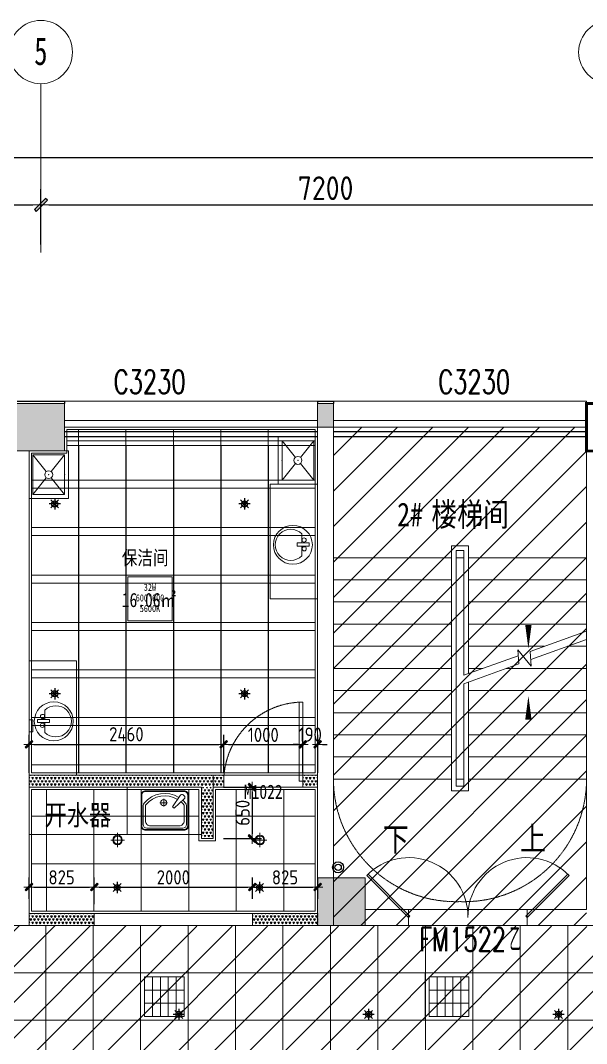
# Model space of a CAD drawing. Header units: millimetres. Extents: x 33621 to 401573, y -91663 to 133135.
# Drawn here: x 196599 to 203757, y 50552 to 63489 of the extents above; entities that cross this region are included whole.
import ezdxf
from ezdxf.enums import TextEntityAlignment as Align

# ---------------------------------------------------------------- set-up
doc = ezdxf.new("R2010")
doc.units = ezdxf.units.MM
doc.header["$LTSCALE"] = 10
for name, pattern in [('ACAD_ISO03W100', [30, 12, -18]), ('DASH', [0.35, 0.25, -0.1]), ('DOTE', [2.42, 2, -0.2, 0.02, -0.2]), ('HIDDEN', [0.375, 0.25, -0.125, 0, 0])]:
    doc.linetypes.add(name, pattern=pattern)
doc.layers.get('0').update_dxf_attribs({"color": 253})
doc.layers.get('Defpoints').update_dxf_attribs({"color": 250})
for name, color, linetype in [('3', 253, 'Continuous'), ('DIM_SYMB', 253, 'Continuous'), ('Dim【尺寸标注】', 253, 'Continuous'), ('EQUIP_喷头', 253, 'Continuous'), ('PUB_DIM', 253, 'Continuous'), ('SURFACE', 253, 'Continuous'), ('VPIPE-污水', 253, 'Continuous'), ('WINDOW_TEXT', 253, 'Continuous'), ('柱', 253, 'Continuous')]:
    doc.layers.add(name, color=color, linetype=linetype)
for name, color, linetype, lineweight in [('AXIS【轴号】', 253, 'Continuous', 0), ('COLUMN', 253, 'Continuous', 0), ('DOOR【门】', 253, 'Continuous', 0), ('DS-4BS-FINISH【墙完成线】', 253, 'Continuous', 0), ('FC-Doorsill【门槛线】', 253, 'Continuous', 0), ('FC-FLOOR【地材分格】', 253, 'Continuous', 0), ('FF-Door【门】', 253, 'Continuous', 0), ('FF-FIXT【洁具】', 253, 'Continuous', 0), ('FF-FURN【成品家私】', 253, 'Continuous', 0), ('PUB_HATCH', 253, 'Continuous', 0), ('RC-FIN【天花轮廓线】', 253, 'Continuous', 0), ('RC-LIGHT【天花灯具】', 253, 'Continuous', 0), ('RC-STR【天花细线】', 253, 'Continuous', 0), ('RC-Text【天花文字】', 253, 'Continuous', 0), ('STAIR', 253, 'Continuous', 0), ('TXT【平面空间文字】', 253, 'Continuous', 0), ('WALL', 253, 'Continuous', 0), ('Wall【墙体】', 253, 'Continuous', 0), ('Wall【新建墙】', 253, 'Continuous', 0), ('WINDOW', 253, 'Continuous', 0), ('Xline【辅助线】', 253, 'Continuous', 0), ('新建墙体', 253, 'Continuous', 0)]:
    doc.layers.add(name, color=color, linetype=linetype, lineweight=lineweight)
doc.styles.add('_TCH_WINDOW', font='SIMPLEX', dxfattribs={"bigfont": 'GBCBIG'})
doc.styles.add('CCD_DIM', font='ARCHS.SHX')
doc.styles.add('DIM_FONT', font='SIMPLEX', dxfattribs={"width": 0.7, "bigfont": 'GBCBIG'})
doc.styles.add('宋体', font='', dxfattribs={"width": 0.7})
doc.styles.add('文字', font='')
doc.styles.get('宋体').set_extended_font_data('SimSun')
doc.styles.get('文字').set_extended_font_data('SimSun')
doc.dimstyles.new('ZL_1：100', dxfattribs={"dimtxt": 3, "dimasz": 1, "dimexe": 2, "dimexo": 2, "dimgap": 0.6, "dimtad": 1, "dimdec": 0, "dimrnd": 5, "dimdsep": 46, "dimtxsty": 'CCD_DIM', "dimblk": 'WS-cj', "dimblk1": 'WS-cj', "dimblk2": 'WS-cj', "dimcen": 1, "dimclrd": 44, "dimclre": 44, "dimclrt": 2, "dimadec": 0, "dimazin": 2, "dimtfac": 1, "dimtdec": 0, "dimtix": 1, "dimtmove": 2, "dimatfit": 3, "dimldrblk": 'hl_arrow2', "dimfxl": 5, "dimfxlon": 1, "dimarcsym": 0})
doc.dimstyles.new('ZL_1：60', dxfattribs={"dimscale": 60, "dimtxt": 3, "dimasz": 1, "dimexe": 2, "dimexo": 2, "dimgap": 0.5, "dimtad": 1, "dimdec": 0, "dimrnd": 5, "dimdsep": 46, "dimtxsty": 'CCD_DIM', "dimblk": 'WS-cj', "dimblk1": 'WS-cj', "dimblk2": 'WS-cj', "dimcen": 0, "dimclrd": 44, "dimclre": 44, "dimclrt": 2, "dimadec": 0, "dimazin": 0, "dimtfac": 1, "dimtdec": 0, "dimtix": 1, "dimtofl": 0, "dimtmove": 2, "dimatfit": 3, "dimldrblk": 'hl_arrow2', "dimfxl": 6, "dimfxlon": 1, "dimarcsym": 0})
pattern_1 = [(0, (198126.74, 52225.26), (0, 600), []), (90, (198126.74, 52225.26), (-600, 4e-14), [])]

# ---------------------------------------------------------------- blocks, each defined once
blk = doc.blocks.new('$WINLIB2D$00000004')
for p, q in [((-0.5, 0.5), (0.5, 0.5)), ((-0.5, 0.5), (-0.5, -0.5)), ((0.5, -0.5), (0.5, 0.5)), ((-0.5, 0.2406), (0.5, 0.2406)), ((-0.5, -0.5), (0.5, -0.5))]:
    blk.add_line(p, q)
blk = doc.blocks.new('hl_Axis-A1')
at = {"color": 150, "ltscale": 2}
blk.add_line((21.33, 0), (0, 0), dxfattribs=at)
at = {"color": 150}
blk.add_circle((25.33, 0), 4, dxfattribs=at)
at = {"color": 50, "style": '宋体', "width": 0.7}
blk.add_attdef('轴号', text='', height=3.5, dxfattribs=at).set_placement((25.33, 0), align=Align.MIDDLE_CENTER)
blk = doc.blocks.new('WS-cj')
blk.add_hatch(color=2).paths.add_polyline_path([(0.59, 0.82), (-0.82, -0.59), (-0.59, -0.82), (0.82, 0.59)])
at = {"color": 2, "linetype": 'ByBlock', "lineweight": 0}
for p, q in [((-1.1, 0), (0, 0)), ((0, 0), (1.1, 0))]:
    blk.add_line(p, q, dxfattribs=at)
at = {"color": 2}
blk.add_lwpolyline([(0.59, 0.82), (-0.82, -0.59), (-0.59, -0.82), (0.82, 0.59)], close=True, dxfattribs=at)
blk = doc.blocks.new('*D263')
at = {"layer": 'Defpoints', "color": 0, "transparency": 16777216}
for p in [(-15662, 2411), (-22862, 1811), (-15662, 1811)]:
    blk.add_point(p, dxfattribs=at)
at = {"layer": 'Dim【尺寸标注】', "color": 44, "lineweight": -2, "transparency": 16777216}
for p, q in [((-22862, 1911), (-22862, 2611)), ((-15662, 1911), (-15662, 2611)), ((-22762, 2411), (-15762, 2411))]:
    blk.add_line(p, q, dxfattribs=at)
at = {"layer": 'Dim【尺寸标注】', "color": 44, "lineweight": -2, "transparency": 16777216, "xscale": 100, "yscale": 100, "zscale": 100, "rotation": 180}
blk.add_blockref('WS-cj', (-22862, 2411), dxfattribs=at)
at = {"layer": 'Dim【尺寸标注】', "color": 44, "lineweight": -2, "transparency": 16777216, "xscale": 100, "yscale": 100, "zscale": 100}
blk.add_blockref('WS-cj', (-15662, 2411), dxfattribs=at)
at = {"layer": 'Dim【尺寸标注】', "color": 2, "transparency": 16777216, "insert": (-19262, 2623), "char_height": 300, "attachment_point": 5, "style": 'CCD_DIM'}
blk.add_mtext('7200', dxfattribs=at)
blk = doc.blocks.new('hl_arrow2')
at = {"color": 2}
blk.add_line((-0.22, 0), (-1, 0), dxfattribs=at)
blk.add_lwpolyline([(-0.22, 0), (-0.86, -0.69), (-0.65, -0.86), (0, 0), (-0.65, 0.86), (-0.86, 0.69)], close=True, dxfattribs=at)
blk = doc.blocks.new('*D264')
at = {"layer": 'Defpoints', "color": 0, "transparency": 16777216}
for p in [(-8462, 2411), (-15662, 1811), (-8462, 1811)]:
    blk.add_point(p, dxfattribs=at)
at = {"layer": 'Dim【尺寸标注】', "color": 44, "lineweight": -2, "transparency": 16777216}
for p, q in [((-15662, 1911), (-15662, 2611)), ((-8462, 1911), (-8462, 2611)), ((-15562, 2411), (-8562, 2411))]:
    blk.add_line(p, q, dxfattribs=at)
at = {"layer": 'Dim【尺寸标注】', "color": 44, "lineweight": -2, "transparency": 16777216, "xscale": 100, "yscale": 100, "zscale": 100, "rotation": 180}
blk.add_blockref('WS-cj', (-15662, 2411), dxfattribs=at)
at = {"layer": 'Dim【尺寸标注】', "color": 44, "lineweight": -2, "transparency": 16777216, "xscale": 100, "yscale": 100, "zscale": 100}
blk.add_blockref('WS-cj', (-8462, 2411), dxfattribs=at)
at = {"layer": 'Dim【尺寸标注】', "color": 2, "transparency": 16777216, "insert": (-12062, 2623), "char_height": 300, "attachment_point": 5, "style": 'CCD_DIM'}
blk.add_mtext('7200', dxfattribs=at)
blk = doc.blocks.new('*D273')
at = {"layer": 'Defpoints', "color": 0, "transparency": 16777216}
for p in [(49138, 3011), (-44462, 1811), (49138, 1811)]:
    blk.add_point(p, dxfattribs=at)
at = {"layer": 'Dim【尺寸标注】', "color": 44, "lineweight": -2, "transparency": 16777216}
for p, q in [((-44462, 2511), (-44462, 3211)), ((49138, 2511), (49138, 3211)), ((-44362, 3011), (49038, 3011))]:
    blk.add_line(p, q, dxfattribs=at)
at = {"layer": 'Dim【尺寸标注】', "color": 44, "lineweight": -2, "transparency": 16777216, "xscale": 100, "yscale": 100, "zscale": 100, "rotation": 180}
blk.add_blockref('WS-cj', (-44462, 3011), dxfattribs=at)
at = {"layer": 'Dim【尺寸标注】', "color": 44, "lineweight": -2, "transparency": 16777216, "xscale": 100, "yscale": 100, "zscale": 100}
blk.add_blockref('WS-cj', (49138, 3011), dxfattribs=at)
at = {"layer": 'Dim【尺寸标注】', "color": 2, "transparency": 16777216, "insert": (2338, 3217), "char_height": 300, "attachment_point": 5, "style": 'CCD_DIM'}
blk.add_mtext('93600', dxfattribs=at)
blk = doc.blocks.new('$lvtry$00000191')
at = {"color": 0}
for p, q in [((-250, -50, 0), (-39, -219, 0)), ((39, -219, 0), (250, -50, 0)), ((-250, -450, 0), (-39, -281, 0)), ((39, -281, 0), (250, -450, 0))]:
    blk.add_line(p, q, dxfattribs=at)
at = {"color": 0, "elevation": 0}
for points in [[(300, -500), (300, 0), (-300, 0), (-300, -500)], [(250, -450), (250, -50), (-250, -50), (-250, -450)]]:
    blk.add_lwpolyline(points, close=True, dxfattribs=at)
at = {"color": 0}
blk.add_circle((0, -250, 0), 50, dxfattribs=at)
for p in [(0, -50, 0), (0, -250, 0)]:
    blk.add_point(p, dxfattribs=at)
blk = doc.blocks.new('M_E33IEP')
for p, q in [((135, 135), (135, 20)), ((44, -21), (44, 20)), ((44, 20), (194, 20)), ((194, 20), (194, -21)), ((194, -21), (44, -21)), ((135, -21), (135, -144))]:
    blk.add_line(p, q)
for centre, radius in [((248, -5), 246), ((106, 56), 26.7), ((105, -55), 26.7)]:
    blk.add_circle(centre, radius)
blk.add_arc((274, -5), 197, 225.2527, 134.7473)
at = {"style": 'DIM_FONT', "width": 0.8, "flags": 9}
for tag in ['XSIZE', 'YSIZE']:
    blk.add_attdef(tag, (0, 0), '', height=0.5, dxfattribs=at)
at = {"width": 0.8, "flags": 9}
for tag in ['YSIZE', 'XSIZE']:
    blk.add_attdef(tag, (2, -251), '', height=150, dxfattribs=at)
blk = doc.blocks.new('ZL_12085679')
at = {"layer": 'RC-LIGHT【天花灯具】'}
blk.add_lwpolyline([(300, 0), (-300, 0), (-300, -600), (300, -600)], close=True, dxfattribs=at)
at = {"layer": 'RC-LIGHT【天花灯具】', "color": 8}
blk.add_lwpolyline([(280, -20), (-280, -20), (-280, -580), (280, -580)], close=True, dxfattribs=at)
at = {"layer": 'RC-LIGHT【天花灯具】', "style": '文字', "width": 0.8}
for s, p in [('32W', (-78, -199)), ('600*600', (-180, -333)), ('5600K', (-129, -467))]:
    blk.add_text(s, height=90, dxfattribs=at).set_placement(p)
blk = doc.blocks.new('圆形筒灯')
at = {"color": 251, "linetype": 'DOTE', "ltscale": 43.504693}
blk.add_line((0, 91), (0, -91), dxfattribs=at)
at = {"color": 251, "linetype": 'DOTE', "ltscale": 41.297046}
blk.add_line((86, 0), (-86, 0), dxfattribs=at)
blk.add_ellipse((0, 0), major_axis=(-42.4, 42.4), ratio=1, start_param=2.355868237233172, end_param=8.639053544412757)
at = {"color": 251}
blk.add_ellipse((0, 0), major_axis=(35.4, 35.4), ratio=1, start_param=5.49871431692557, end_param=11.78189962410516, dxfattribs=at)
blk = doc.blocks.new('DOOR_D01')
at = {"layer": 'FF-Door【门】'}
blk.add_lwpolyline([(-0.456, 1), (-0.456, 0), (-0.5, 0), (-0.5, 1)], close=True, dxfattribs=at)
at = {"layer": 'FF-Door【门】', "color": 8, "linetype": 'HIDDEN', "ltscale": 15}
blk.add_arc((-0.511, -0.01), 1.011, 0.5915, 87.4664, dxfattribs=at)
blk = doc.blocks.new('厨房洗手盆_01')
for points in [[(540, -243), (540, 243, 0.414214), (483, 300), (97, 300, 0.414214), (40, 243), (40, -243, 0.414214), (97, -300), (483, -300, 0.414214)], [(530, -243), (530, 243, 0.414214), (483, 290), (97, 290, 0.414214), (50, 243), (50, -243, 0.414214), (97, -290), (483, -290, 0.414214)], [(142, 246, 0.463705), (106, 246), (93, 231, 0.463199), (99, 196), (244, 99), (260, 117)]]:
    blk.add_lwpolyline(points, format="xyb", close=True)
for points in [[(124, 179, 0.371537), (197, -263, 0.175756), (227, -274), (468, -274, 0.414214), (514, -228), (514, 228, 0.414214), (468, 274), (227, 274, 0.175756), (197, 263, 0.038636), (159, 226, 0.038636)], [(149, 162, 0.370424), (217, -240, 0.175756), (227, -244), (421, -244, 0.414214), (484, -181), (484, 181, 0.414214), (421, 244), (227, 244, 0.175756), (217, 240, 0.038502), (180, 204, 0.038502)]]:
    blk.add_lwpolyline(points, format="xyb")
for points in [[(191, -64), (191, 36)], [(142, -14), (241, -14)]]:
    blk.add_lwpolyline(points)
blk.add_circle((191, -14), 38.3)
blk = doc.blocks.new('*D480')
at = {"layer": 'Defpoints', "color": 0, "transparency": 16777216}
for p in [(199169, 54335), (196707, 53855), (199169, 53855)]:
    blk.add_point(p, dxfattribs=at)
at = {"layer": '新建墙体', "color": 44, "lineweight": -2, "transparency": 16777216}
for p, q in [((196707, 53975), (196707, 54455)), ((199169, 53975), (199169, 54455)), ((196767, 54335), (199109, 54335))]:
    blk.add_line(p, q, dxfattribs=at)
at = {"layer": '新建墙体', "color": 44, "lineweight": -2, "transparency": 16777216, "xscale": 60, "yscale": 60, "zscale": 60, "rotation": 180}
blk.add_blockref('WS-cj', (196707, 54335), dxfattribs=at)
at = {"layer": '新建墙体', "color": 44, "lineweight": -2, "transparency": 16777216, "xscale": 60, "yscale": 60, "zscale": 60}
blk.add_blockref('WS-cj', (199169, 54335), dxfattribs=at)
at = {"layer": '新建墙体', "color": 2, "transparency": 16777216, "insert": (197938, 54463), "char_height": 180, "attachment_point": 5, "style": 'CCD_DIM'}
blk.add_mtext('2460', dxfattribs=at)
blk = doc.blocks.new('*D481')
at = {"layer": 'Defpoints', "color": 0, "transparency": 16777216}
for p in [(200169, 54335), (199169, 53855), (200169, 53855)]:
    blk.add_point(p, dxfattribs=at)
at = {"layer": '新建墙体', "color": 44, "lineweight": -2, "transparency": 16777216}
for p, q in [((199169, 53975), (199169, 54455)), ((200169, 53975), (200169, 54455)), ((199229, 54335), (200109, 54335))]:
    blk.add_line(p, q, dxfattribs=at)
at = {"layer": '新建墙体', "color": 44, "lineweight": -2, "transparency": 16777216, "xscale": 60, "yscale": 60, "zscale": 60, "rotation": 180}
blk.add_blockref('WS-cj', (199169, 54335), dxfattribs=at)
at = {"layer": '新建墙体', "color": 44, "lineweight": -2, "transparency": 16777216, "xscale": 60, "yscale": 60, "zscale": 60}
blk.add_blockref('WS-cj', (200169, 54335), dxfattribs=at)
at = {"layer": '新建墙体', "color": 2, "transparency": 16777216, "insert": (199669, 54455), "char_height": 180, "attachment_point": 5, "style": 'CCD_DIM'}
blk.add_mtext('1000', dxfattribs=at)
blk = doc.blocks.new('*D482')
at = {"layer": 'Defpoints', "color": 0, "transparency": 16777216}
for p in [(200357, 54335), (200169, 53855), (200357, 53855)]:
    blk.add_point(p, dxfattribs=at)
at = {"layer": '新建墙体', "color": 44, "lineweight": -2, "transparency": 16777216}
for p, q in [((200169, 53975), (200169, 54455)), ((200357, 53975), (200357, 54455)), ((200109, 54335), (200049, 54335)), ((200417, 54335), (200477, 54335))]:
    blk.add_line(p, q, dxfattribs=at)
at = {"layer": '新建墙体', "color": 44, "lineweight": -2, "transparency": 16777216, "xscale": 60, "yscale": 60, "zscale": 60}
blk.add_blockref('WS-cj', (200169, 54335), dxfattribs=at)
at = {"layer": '新建墙体', "color": 44, "lineweight": -2, "transparency": 16777216, "xscale": 60, "yscale": 60, "zscale": 60, "rotation": 180}
blk.add_blockref('WS-cj', (200357, 54335), dxfattribs=at)
at = {"layer": '新建墙体', "color": 2, "transparency": 16777216, "insert": (200263, 54459), "char_height": 180, "attachment_point": 5, "style": 'CCD_DIM'}
blk.add_mtext('190', dxfattribs=at)
blk = doc.blocks.new('*D483')
at = {"layer": 'Defpoints', "color": 0, "transparency": 16777216}
for p in [(199047, 53794), (199047, 53144), (199527, 53144)]:
    blk.add_point(p, dxfattribs=at)
at = {"layer": '新建墙体', "color": 44, "lineweight": -2, "transparency": 16777216}
for p, q in [((199167, 53794), (199647, 53794)), ((199527, 53734), (199527, 53204)), ((199167, 53144), (199647, 53144))]:
    blk.add_line(p, q, dxfattribs=at)
at = {"layer": '新建墙体', "color": 44, "lineweight": -2, "transparency": 16777216, "xscale": 60, "yscale": 60, "zscale": 60}
for p, rotation in [((199527, 53794), 90), ((199527, 53144), 270)]:
    blk.add_blockref('WS-cj', p, dxfattribs=dict(at, rotation=rotation))
at = {"layer": '新建墙体', "color": 2, "transparency": 16777216, "insert": (199407, 53469), "char_height": 180, "attachment_point": 5, "rotation": 90, "style": 'CCD_DIM'}
blk.add_mtext('650', dxfattribs=at)
blk = doc.blocks.new('*D484')
at = {"layer": 'Defpoints', "color": 0, "transparency": 16777216}
for p in [(197532, 52530), (196707, 52262), (197532, 52195)]:
    blk.add_point(p, dxfattribs=at)
at = {"layer": '新建墙体', "color": 44, "lineweight": -2, "transparency": 16777216}
for p, q in [((196707, 52382), (196707, 52650)), ((196767, 52530), (197472, 52530)), ((197532, 52315), (197532, 52650))]:
    blk.add_line(p, q, dxfattribs=at)
at = {"layer": '新建墙体', "color": 44, "lineweight": -2, "transparency": 16777216, "xscale": 60, "yscale": 60, "zscale": 60, "rotation": 180}
blk.add_blockref('WS-cj', (196707, 52530), dxfattribs=at)
at = {"layer": '新建墙体', "color": 44, "lineweight": -2, "transparency": 16777216, "xscale": 60, "yscale": 60, "zscale": 60}
blk.add_blockref('WS-cj', (197532, 52530), dxfattribs=at)
at = {"layer": '新建墙体', "color": 2, "transparency": 16777216, "insert": (197119, 52653), "char_height": 180, "attachment_point": 5, "style": 'CCD_DIM'}
blk.add_mtext('825', dxfattribs=at)
blk = doc.blocks.new('*D485')
at = {"layer": 'Defpoints', "color": 0, "transparency": 16777216}
for p in [(199532, 52530), (197532, 52195), (199532, 52262)]:
    blk.add_point(p, dxfattribs=at)
at = {"layer": '新建墙体', "color": 44, "lineweight": -2, "transparency": 16777216}
for p, q in [((197532, 52315), (197532, 52650)), ((197592, 52530), (199472, 52530)), ((199532, 52382), (199532, 52650))]:
    blk.add_line(p, q, dxfattribs=at)
at = {"layer": '新建墙体', "color": 44, "lineweight": -2, "transparency": 16777216, "xscale": 60, "yscale": 60, "zscale": 60, "rotation": 180}
blk.add_blockref('WS-cj', (197532, 52530), dxfattribs=at)
at = {"layer": '新建墙体', "color": 44, "lineweight": -2, "transparency": 16777216, "xscale": 60, "yscale": 60, "zscale": 60}
blk.add_blockref('WS-cj', (199532, 52530), dxfattribs=at)
at = {"layer": '新建墙体', "color": 2, "transparency": 16777216, "insert": (198532, 52653), "char_height": 180, "attachment_point": 5, "style": 'CCD_DIM'}
blk.add_mtext('2000', dxfattribs=at)
blk = doc.blocks.new('*D486')
at = {"layer": 'Defpoints', "color": 0, "transparency": 16777216}
for p in [(200357, 52530), (199532, 52262), (200357, 52262)]:
    blk.add_point(p, dxfattribs=at)
at = {"layer": '新建墙体', "color": 44, "lineweight": -2, "transparency": 16777216}
for p, q in [((199532, 52382), (199532, 52650)), ((199592, 52530), (200297, 52530)), ((200357, 52382), (200357, 52650))]:
    blk.add_line(p, q, dxfattribs=at)
at = {"layer": '新建墙体', "color": 44, "lineweight": -2, "transparency": 16777216, "xscale": 60, "yscale": 60, "zscale": 60, "rotation": 180}
blk.add_blockref('WS-cj', (199532, 52530), dxfattribs=at)
at = {"layer": '新建墙体', "color": 44, "lineweight": -2, "transparency": 16777216, "xscale": 60, "yscale": 60, "zscale": 60}
blk.add_blockref('WS-cj', (200357, 52530), dxfattribs=at)
at = {"layer": '新建墙体', "color": 2, "transparency": 16777216, "insert": (199944, 52653), "char_height": 180, "attachment_point": 5, "style": 'CCD_DIM'}
blk.add_mtext('825', dxfattribs=at)
blk = doc.blocks.new('$TwtSys$00000125')
at = {"color": 9}
for p, q in [((0.57, 0), (-0.57, 0)), ((0.4, -0.4), (-0.4, 0.4)), ((-0.4, -0.4), (0.4, 0.4)), ((0, 0.57), (0, -0.57))]:
    blk.add_line(p, q, dxfattribs=at)
at = {"color": 8}
blk.add_circle((0, 0), 0.3, dxfattribs=at)
blk = doc.blocks.new('方形格栅灯盘')
at = {"color": 8, "ltscale": 11}
for p, q in [((-150, 50), (-150, 550)), ((-50, 50), (-50, 550)), ((50, 50), (50, 550)), ((150, 50), (150, 550))]:
    blk.add_line(p, q, dxfattribs=at)
at = {"ltscale": 11}
for points in [[(300, 600), (-300, 600), (-300, 0), (300, 0)], [(250, 550), (-250, 550), (-250, 50), (250, 50)]]:
    blk.add_lwpolyline(points, close=True, dxfattribs=at)
for points in [[(250, 383), (-250, 383)], [(250, 217), (-250, 217)]]:
    blk.add_lwpolyline(points, dxfattribs=at)
blk = doc.blocks.new('海龙0506173763')
at = {"layer": 'Xline【辅助线】'}
for points in [[(-733, 17), (-750, 0), (-1280, 530), (-1263, 547)], [(733, 17), (750, 0), (1280, 530), (1263, 547)]]:
    blk.add_lwpolyline(points, close=True, dxfattribs=at)
at = {"layer": 'Xline【辅助线】', "color": 8}
for centre, start, end in [((-745, 12), 359.1011, 135.9107), ((745, 12), 44.0893, 180.8989)]:
    blk.add_arc(centre, 745, start, end, dxfattribs=at)
blk = doc.blocks.new('ZL_061117299')
at = {"layer": 'AXIS【轴号】'}
ref = blk.add_blockref('hl_Axis-A1', (-15662.3, 1810.8), dxfattribs=dict(at, xscale=-100, yscale=100, zscale=100, rotation=270))
ref.add_attrib('轴号', '5', dxfattribs={"layer": '0', "color": 2, "height": 350, "style": '宋体', "width": 0.7}).set_placement((-15662.3, 4355.8), align=Align.MIDDLE_CENTER)
ref = blk.add_blockref('hl_Axis-A1', (-8462.3, 1810.8), dxfattribs=dict(at, xscale=-100, yscale=100, zscale=100, rotation=270))
ref.add_attrib('轴号', '6', dxfattribs={"layer": '0', "color": 2, "height": 350, "style": '宋体', "width": 0.7}).set_placement((-8462.3, 4351.9), align=Align.MIDDLE_CENTER)
at = {"layer": 'Dim【尺寸标注】'}
for p1, p2, distance, picture, middle in [((-44462.3, 1810.8), (49137.7, 1810.8), 1200, '*D273', (2337.7, 3217)), ((-22862.3, 1810.8), (-15662.3, 1810.8), 600, '*D263', (-19262.3, 2623.3)), ((-15662.3, 1810.8), (-8462.3, 1810.8), 600, '*D264', (-12062.3, 2623.3))]:
    dim = blk.add_aligned_dim(p1=p1, p2=p2, distance=distance, dimstyle='ZL_1：100', dxfattribs=at)
    dim.commit()
    dim.dimension.update_dxf_attribs({"geometry": picture, "text_midpoint": middle})

msp = doc.modelspace()

# ---------------------------------------------------------------- hatches: boundary and pattern name
at = {"layer": 'FC-FLOOR【地材分格】'}
h = msp.add_hatch(dxfattribs=at)
h.set_pattern_fill('_USER', color=256, scale=600, double=1, pattern_type=0)
h.set_pattern_definition([(0, (198531.74, 53974), (0, 600), []), (90, (198531.74, 53974), (-600, 4e-14), [])])
h.paths.add_polyline_path([(196736.7, 58015.3), (197186.7, 58015.3), (197186.7, 58315.3), (200326.7, 58315.3), (200326.7, 53974), (196736.7, 53974)])
h = msp.add_hatch(dxfattribs=at)
h.set_pattern_fill('_USER', color=256, scale=600, double=1, pattern_type=0)
h.set_pattern_definition(pattern_1)
h.paths.add_polyline_path([(196736.7, 53764), (198856.2, 53764), (198856.2, 53114), (199066.2, 53114), (199066.2, 53764), (200327, 53764), (200327, 52225.3), (196736.7, 52225.3)])
at = {"layer": 'PUB_HATCH'}
for points in [[(196556.7, 58045.3), (197156.7, 58045.3), (197156.7, 58645.3), (196556.7, 58645.3)], [(200456.7, 58645.3), (200356.7, 58645.3), (200356.7, 58345.3), (200456.7, 58345.3)], [(200456.7, 58345.3), (200556.7, 58345.3), (200556.7, 58645.3), (200456.7, 58645.3)], [(200356.7, 52045.3), (200956.7, 52045.3), (200956.7, 52645.3), (200356.7, 52645.3)]]:
    msp.add_hatch(color=256, dxfattribs=at).paths.add_polyline_path(points)
at = {"layer": 'RC-STR【天花细线】'}
h = msp.add_hatch(dxfattribs=at)
h.set_pattern_fill('_USER', color=8, scale=600, double=1, pattern_type=0)
h.set_pattern_definition([(0, (211318.06, 52045.26), (0, 600), []), (90, (211318.06, 52045.26), (-600, 4e-14), [])])
h.paths.add_polyline_path([(211556.7, 58345.3), (218156.7, 58345.3), (218156.7, 52045.3), (232781.7, 52045.3), (232781.7, 50245.3), (232556.7, 50245.3), (232556.7, 49795.3), (225956.7, 49795.3), (225956.7, 50245.3), (225356.7, 50245.3), (225356.7, 49795.3), (218756.7, 49795.3), (218756.7, 50245.3), (218156.7, 50245.3), (218156.7, 49795.3), (211556.7, 49795.3), (211556.7, 50245.3), (210956.7, 50245.3), (210956.7, 49795.3), (204356.7, 49795.3), (204356.7, 50245.3), (203756.7, 50245.3), (203756.7, 49795.3), (197156.7, 49795.3), (197156.7, 50245.3), (196556.7, 50245.3), (196556.7, 49795.3), (189956.7, 49795.3), (189956.7, 50245.3), (189356.7, 50245.3), (189356.7, 49795.3), (182756.7, 49795.3), (182756.7, 50245.3), (182156.7, 50245.3), (182156.7, 49795.3), (175556.7, 49795.3), (175556.7, 50245.3), (174956.7, 50245.3), (174956.7, 49795.3), (168356.7, 49795.3), (168356.7, 52045.3), (211318.1, 52045.3), (211318.1, 58045.3), (211556.7, 58045.3)])
h = msp.add_hatch(dxfattribs=at)
h.set_pattern_fill('_USER', color=256, scale=600, double=1, pattern_type=0)
h.set_pattern_definition([(0, (196736.74, 54675.26), (0, 600), []), (90, (196736.74, 54675.26), (-600, 4e-14), [])])
h.paths.add_polyline_path([(196736.7, 58015.3), (197186.7, 58015.3), (197186.7, 58115.3), (200326.7, 58115.3), (200326.7, 53974), (196736.7, 53974)])
h = msp.add_hatch(dxfattribs=at)
h.set_pattern_fill('_USER', color=256, scale=600, double=1, pattern_type=0)
h.set_pattern_definition(pattern_1)
h.paths.add_polyline_path([(196736.7, 53764), (198856.2, 53764), (198856.2, 53114), (199066.2, 53114), (199066.2, 53764), (200327, 53764), (200327, 52225.3), (196736.7, 52225.3)])
at = {"layer": 'Xline【辅助线】'}
h = msp.add_hatch(dxfattribs=at)
h.set_pattern_fill('ANSI31', color=256, scale=100)
h.set_pattern_definition([(45, (-172004.77, 84868.52), (-224.5064, 224.5064), [])])
h.paths.add_polyline_path([(232781.7, 58302.5), (211556.7, 58388.1), (211556.7, 58045.3), (211318.1, 58045.3), (211318.1, 52027.4), (168356.7, 52063.2), (168356.7, 49645.3), (167956.7, 49645.3), (167956.7, 42359.7), (232781.7, 42359.7)])
h = msp.add_hatch(dxfattribs=at)
h.set_pattern_fill('ANSI31', color=256, scale=100)
h.set_pattern_definition([(45, (268784, 9470.46), (-224.5064, 224.5064), [])])
h.paths.add_polyline_path([(203756.7, 58345.3), (200556.7, 58345.3), (200556.7, 52045.3), (203756.7, 52045.3)])
at = {"layer": '新建墙体'}
h = msp.add_hatch(dxfattribs=at)
h.set_pattern_fill('TRIANG', color=4, scale=5)
h.set_pattern_definition([(60, (145317.737, 48864.443), (-23.8125, 41.24446), [23.8125, -23.8125]), (120, (145317.737, 48864.443), (-47.625, 3e-08), [23.8125, -23.8125]), (0, (145305.83, 48885.065), (23.8125, 41.24446), [23.8125, -23.8125])])
h.paths.add_polyline_path([(199168.6, 53944), (196706.7, 53944), (196706.7, 53794), (199168.6, 53794)])
h = msp.add_hatch(dxfattribs=at)
h.set_pattern_fill('TRIANG', color=4, scale=5)
h.set_pattern_definition([(60, (148779.633, 48864.443), (-23.8125, 41.24446), [23.8125, -23.8125]), (120, (148779.633, 48864.443), (-47.625, 3e-08), [23.8125, -23.8125]), (0, (148767.726, 48885.065), (23.8125, 41.24446), [23.8125, -23.8125])])
h.paths.add_polyline_path([(200356.7, 53944), (200168.6, 53944), (200168.6, 53794), (200356.7, 53794)])
h = msp.add_hatch(dxfattribs=at)
h.set_pattern_fill('TRIANG', color=4, scale=5)
h.set_pattern_definition([(60, (147497.237, 48214.443), (-23.8125, 41.24446), [23.8125, -23.8125]), (120, (147497.237, 48214.443), (-47.625, 3e-08), [23.8125, -23.8125]), (0, (147485.33, 48235.065), (23.8125, 41.24446), [23.8125, -23.8125])])
h.paths.add_polyline_path([(199036.2, 53792.8), (198886.2, 53792.8), (198886.2, 53144), (199036.2, 53144)])
h = msp.add_hatch(dxfattribs=at)
h.set_pattern_fill('TRIANG', color=4, scale=5)
h.set_pattern_definition([(60, (145317.737, 47115.71), (-23.8125, 41.24446), [23.8125, -23.8125]), (120, (145317.737, 47115.71), (-47.625, 3e-08), [23.8125, -23.8125]), (0, (145305.83, 47136.33), (23.8125, 41.24446), [23.8125, -23.8125])])
h.paths.add_polyline_path([(197531.9, 52195.3), (196706.7, 52195.3), (196706.7, 52045.3), (197531.9, 52045.3)])
h = msp.add_hatch(dxfattribs=at)
h.set_pattern_fill('TRIANG', color=4, scale=5)
h.set_pattern_definition([(60, (148142.61, 47115.71), (-23.8125, 41.24446), [23.8125, -23.8125]), (120, (148142.61, 47115.71), (-47.625, 3e-08), [23.8125, -23.8125]), (0, (148130.705, 47136.33), (23.8125, 41.24446), [23.8125, -23.8125])])
h.paths.add_polyline_path([(200356.7, 52195.3), (199531.6, 52195.3), (199531.6, 52045.3), (200356.7, 52045.3)])

# ---------------------------------------------------------------- linework, layer by layer
at = {"layer": '3'}
for p, q in [((200356.7, 58285.3), (197156.7, 58285.3)), ((200356.7, 58225.3), (197156.7, 58225.3)), ((203756.7, 58285.3), (200556.7, 58285.3)), ((203756.7, 58225.3), (200556.7, 58225.3))]:
    msp.add_line(p, q, dxfattribs=at)
at = {"layer": 'COLUMN'}
for p, q in [((197156.7, 58645.3), (196556.7, 58645.3)), ((197156.7, 58045.3), (197156.7, 58345.3)), ((196556.7, 58045.3), (197156.7, 58045.3)), ((200956.7, 52645.3), (200356.7, 52645.3)), ((200356.7, 52645.3), (200356.7, 52045.3)), ((200956.7, 52045.3), (200956.7, 52645.3)), ((200356.7, 52045.3), (200956.7, 52045.3))]:
    msp.add_line(p, q, dxfattribs=at)
at = {"layer": 'DIM_SYMB'}
for points in [[(201276.7, 53433.7, 0, 0, 0), (201276.7, 57555.3, 0, 0, 0), (203021.7, 57555.3, 0, 0, 0), (203021.7, 55545.3, 0, 80, 0), (203021.7, 55845.3, 0, 0, 0)], [(203021.7, 53445.6, 0, 0, 0), (203021.7, 54948.7, 0, 80, 0), (203021.7, 54648.7, 0, 0, 0)]]:
    msp.add_lwpolyline(points, format="xyseb", dxfattribs=at)
at = {"layer": 'DS-4BS-FINISH【墙完成线】'}
for points in [[(168356.7, 52045.3), (211318.1, 52045.3), (211318.1, 58045.3), (211556.7, 58045.3), (211556.7, 58345.3)], [(200556.7, 58345.3), (203756.7, 58345.3), (203756.7, 52245.3), (200956.7, 52245.3), (200956.7, 52645.3), (200556.7, 52645.3), (200556.7, 58345.3)]]:
    msp.add_lwpolyline(points, dxfattribs=at)
for points in [[(196736.7, 58015.3), (197186.7, 58015.3), (197186.7, 58315.3), (200326.7, 58315.3), (200326.7, 53974), (196736.7, 53974)], [(196736.7, 53764), (198856.2, 53764), (198856.2, 53114), (199066.2, 53114), (199066.2, 53764), (200327, 53764), (200327, 52225.3), (196736.7, 52225.3)]]:
    msp.add_lwpolyline(points, close=True, dxfattribs=at)
at = {"layer": 'FC-Doorsill【门槛线】', "linetype": 'ACAD_ISO03W100', "ltscale": 0.011}
for points in [[(199531.9, 52195.3), (197531.9, 52195.3)], [(200356.7, 52045.3), (200357, 52045.3), (200357, 52195.3), (200356.7, 52195.3)], [(197531.9, 52045.3), (199531.9, 52045.3)]]:
    msp.add_lwpolyline(points, dxfattribs=at)
at = {"layer": 'FF-FIXT【洁具】'}
for p, q in [((196906.9, 54766.3), (196906.9, 54650.6)), ((196756.7, 54645.3), (196706.7, 54645.3)), ((196815.3, 54610), (196815.3, 54650.6)), ((196815.3, 54650.6), (196965.4, 54650.6)), ((196965.4, 54610), (196815.3, 54610)), ((196906.9, 54610), (196906.9, 54486.7)), ((196965.4, 54650.6), (196965.4, 54610)), ((196756.7, 54495.3), (196706.7, 54495.3))]:
    msp.add_line(p, q, dxfattribs=at)
for points in [[(199756.7, 57625.3), (199756.8, 56176.1), (200356.7, 56176.1), (200356.7, 57625.3)], [(199756.7, 57625.3), (199756.8, 56176.1), (200356.7, 56176.1), (200356.7, 57625.3)], [(199756.7, 57625.3), (199756.8, 56176.1), (200356.7, 56176.1), (200356.7, 57625.3)], [(197306.7, 55393.1), (197306.7, 53944), (196706.7, 53944), (196706.7, 55393.1)]]:
    msp.add_lwpolyline(points, close=True, dxfattribs=at)
msp.add_lwpolyline([(196756.7, 54645.3), (196756.7, 54495.3)], dxfattribs=at)
for centre, radius in [((197020, 54626.5), 246.4), ((196876.3, 54575.7), 26.7), ((196877.6, 54687.5), 26.7)]:
    msp.add_circle(centre, radius, dxfattribs=at)
msp.add_arc((197045.5, 54626.5), 196.9, 225.25229, 134.74695, dxfattribs=at)
at = {"layer": 'FF-FURN【成品家私】'}
for p, q in [((197949.2, 53194), (197949.2, 53794)), ((198886.2, 53194), (197949.2, 53194))]:
    msp.add_line(p, q, dxfattribs=at)
msp.add_lwpolyline([(197949.2, 53194), (196706.8, 53194), (196706.8, 53794), (197949.2, 53794)], close=True, dxfattribs=at)
at = {"layer": 'RC-FIN【天花轮廓线】'}
msp.add_lwpolyline([(197186.7, 58115.3), (200326.7, 58115.3)], dxfattribs=at)
for points in [[(199168.6, 53944), (200168.6, 53944), (200168.6, 53794), (199168.6, 53794)], [(197531.9, 52195.3), (199531.9, 52195.3), (199531.9, 52045.3), (197531.9, 52045.3)], [(201506.7, 52245.3), (203006.7, 52245.3), (203006.7, 52045.3), (201506.7, 52045.3)]]:
    msp.add_lwpolyline(points, close=True, dxfattribs=at)
at = {"layer": 'STAIR', "linetype": 'DASH', "ltscale": 0.005}
msp.add_line((200356.7, 58345.3), (200356.7, 58045.3), dxfattribs=at)
at = {"layer": 'STAIR'}
for p, q in [((203756.7, 58345.3), (200556.7, 58345.3)), ((200556.7, 58345.3), (200556.7, 56695.3)), ((203756.7, 56695.3), (203756.7, 58045.3)), ((202266.2, 56845.3), (202047.2, 56845.3)), ((202047.2, 56845.3), (202047.2, 53745.3)), ((202266.2, 55230.1), (202266.2, 56845.3)), ((200556.7, 56695.3), (200556.7, 53895.3)), ((202047.2, 56695.3), (200556.7, 56695.3)), ((200556.7, 56695.3), (202047.2, 56695.3)), ((202206.2, 56785.3), (202107.2, 56785.3)), ((202107.2, 56785.3), (202107.2, 53805.3)), ((202107.2, 56695.3), (202107.2, 53895.3)), ((202107.2, 56695.3), (202206.2, 56695.3)), ((202206.2, 55208.4), (202206.2, 56785.3)), ((202206.2, 55208.4), (202206.2, 56695.3)), ((202266.2, 56695.3), (203756.7, 56695.3)), ((202266.2, 56695.3), (203756.7, 56695.3)), ((203756.7, 55768.4), (203756.7, 56695.3)), ((202047.2, 56415.3), (200556.7, 56415.3)), ((202266.2, 56415.3), (203756.7, 56415.3)), ((202047.2, 56135.3), (200556.7, 56135.3)), ((202266.2, 56135.3), (203756.7, 56135.3)), ((202047.2, 55855.3), (200556.7, 55855.3)), ((202266.2, 55855.3), (203756.7, 55855.3)), ((203042.8, 55510.6), (203756.7, 55768.4)), ((203051.6, 55407.4), (203756.7, 55662.1)), ((203756.7, 52645.3), (203756.7, 55662.1)), ((202047.2, 55575.3), (200556.7, 55575.3)), ((202266.2, 55575.3), (203221.9, 55575.3)), ((202901.4, 55353.2), (202886.3, 55531)), ((202886.3, 55531), (203058.6, 55324.5)), ((203058.6, 55324.5), (203042.8, 55510.6)), ((203516.3, 55575.3), (203756.7, 55575.3)), ((202206.2, 55208.4), (202892.6, 55456.3)), ((202047.2, 55295.3), (200556.7, 55295.3)), ((202206.2, 55102.1), (202901.4, 55353.2)), ((202266.2, 55295.3), (202446.7, 55295.3)), ((202741.1, 55295.3), (203756.7, 55295.3)), ((202266.2, 53745.3), (202266.2, 55123.8)), ((202047.2, 55015.3), (200556.7, 55015.3)), ((202206.2, 53895.3), (202206.2, 55102.1)), ((202206.2, 53805.3), (202206.2, 55102.1)), ((202266.2, 55015.3), (203756.7, 55015.3)), ((202047.2, 54735.3), (200556.7, 54735.3)), ((202266.2, 54735.3), (203756.7, 54735.3)), ((202047.2, 54455.3), (200556.7, 54455.3)), ((202266.2, 54455.3), (203756.7, 54455.3)), ((202047.2, 54175.3), (200556.7, 54175.3)), ((202266.2, 54175.3), (203756.7, 54175.3)), ((202047.2, 53895.3), (200556.7, 53895.3)), ((202206.2, 53895.3), (202107.2, 53895.3)), ((202266.2, 53895.3), (203756.7, 53895.3)), ((202047.2, 53745.3), (202266.2, 53745.3)), ((202107.2, 53805.3), (202206.2, 53805.3))]:
    msp.add_line(p, q, dxfattribs=at)
at = {"layer": 'STAIR', "linetype": 'DASH'}
msp.add_lwpolyline([(203756.7, 53895.3, -0.4236953), (202156.7, 52346.1, -0.4236953), (200556.7, 53895.3)], format="xyb", dxfattribs=at)
at = {"layer": 'SURFACE'}
for p, q in [((196556.7, 58675.3), (196856.7, 58675.3)), ((196856.7, 58675.3), (197156.7, 58675.3)), ((197156.7, 58675.3), (197156.7, 58645.3)), ((200356.7, 58675.3), (200356.7, 58645.3)), ((200356.7, 58675.3), (200456.7, 58675.3)), ((200456.7, 58675.3), (200556.7, 58675.3)), ((200556.7, 58675.3), (200556.7, 58645.3))]:
    msp.add_line(p, q, dxfattribs=at)
at = {"layer": 'VPIPE-污水'}
for radius in [70, 40]:
    msp.add_circle((200615.3, 52780.3), radius, dxfattribs=at)
at = {"layer": 'WALL', "color": 9}
for p, q in [((200456.7, 58645.3), (200356.7, 58645.3)), ((200356.7, 58645.3), (200356.7, 58345.3)), ((200556.7, 58645.3), (200456.7, 58645.3)), ((200556.7, 58345.3), (200556.7, 58645.3)), ((200356.7, 58345.3), (200356.7, 52645.3)), ((200356.7, 58345.3), (200456.7, 58345.3)), ((200456.7, 58345.3), (200556.7, 58345.3)), ((200556.7, 58345.3), (200556.7, 52645.3)), ((196706.7, 58045.3), (196706.7, 52195.3)), ((200556.7, 54645.3), (200556.7, 52045.3)), ((200356.7, 54495.3), (200356.7, 52245.3)), ((200956.7, 52245.3), (201506.7, 52245.3)), ((201506.7, 52245.3), (201506.7, 52045.3)), ((203006.7, 52045.3), (203006.7, 52245.3)), ((203006.7, 52245.3), (203756.7, 52245.3)), ((194006.3, 52045.3), (196706.7, 52045.3)), ((201506.7, 52045.3), (200956.7, 52045.3)), ((203756.7, 52045.3), (203006.7, 52045.3))]:
    msp.add_line(p, q, dxfattribs=at)
at = {"layer": 'Wall【墙体】', "color": 9}
for p, q in [((196706.7, 58045.3), (196706.7, 52195.3)), ((196706.7, 54445.3), (196706.7, 52045.3))]:
    msp.add_line(p, q, dxfattribs=at)
at = {"layer": 'Wall【新建墙】', "color": 4}
for p, q in [((199036.2, 53944), (196706.7, 53944)), ((199036.2, 53144), (199036.2, 53944)), ((199036.2, 53944), (199168.6, 53944)), ((199168.6, 53794), (199168.6, 53944)), ((200168.6, 53944), (200357, 53944)), ((200168.6, 53794), (200168.6, 53944)), ((198886.2, 53794), (196706.7, 53794)), ((198886.2, 53794), (198886.2, 53144)), ((199036.2, 53794), (199168.6, 53794)), ((200168.6, 53794), (200357, 53794)), ((198886.2, 53144, 0), (199036.2, 53144, 0)), ((197531.9, 52045.3), (197531.9, 52195.3)), ((199531.9, 52045.3), (199531.9, 52195.3))]:
    msp.add_line(p, q, dxfattribs=at)
msp.add_lwpolyline([(196706.7, 52045.3), (196706.7, 52045.3), (197531.9, 52045.3), (197531.9, 52195.3), (196706.7, 52195.3)], dxfattribs=at)
msp.add_lwpolyline([(199531.9, 52195.3), (200356.7, 52195.3), (200356.7, 52045.3), (199531.9, 52045.3)], close=True, dxfattribs=at)
at = {"layer": '柱', "const_width": 35}
msp.add_lwpolyline([(204356.7, 58045.3), (204356.7, 58645.3), (203756.7, 58645.3), (203756.7, 58045.3)], close=True, dxfattribs=at)

# ---------------------------------------------------------------- block references
at = {"layer": 'DOOR【门】'}
ref = msp.add_blockref('DOOR_D01', (199668.6, 53869), dxfattribs=dict(at, xscale=-1000, yscale=1000, zscale=1000))
ref.add_attrib('A', 'M1022', dxfattribs={"layer": 'TXT【平面空间文字】', "height": 180, "style": '文字', "width": 0.8}).set_placement((199668.6, 53734), align=Align.MIDDLE)
at = {"layer": 'EQUIP_喷头', "xscale": 125, "yscale": 125, "zscale": 125}
for p in [(197031.7, 57375.3), (199431.7, 57375.3), (197031.7, 54975.3), (199431.7, 54975.3), (197821.7, 52525.3), (199621.7, 52525.3), (198601, 50920.3), (201001, 50920.3), (203401, 50920.3)]:
    msp.add_blockref('$TwtSys$00000125', p, dxfattribs=at)
at = {"layer": 'FF-FIXT【洁具】', "xscale": -1}
for name, p, rotation in [('$lvtry$00000191', (199856.7, 57925.3, 0), 90), ('$lvtry$00000191', (199856.7, 57925.3, 0), 90), ('$lvtry$00000191', (199856.7, 57925.3, 0), 90), ('M_E33IEP', (200291.7, 56863.2), 0.0003750859142482), ('M_E33IEP', (200291.7, 56863.2), 0.0003750859142482), ('M_E33IEP', (200291.7, 56863.2), 0.0003750859142482)]:
    msp.add_blockref(name, p, dxfattribs=dict(at, rotation=rotation))
at = {"layer": 'FF-FIXT【洁具】', "rotation": 270}
msp.add_blockref('$lvtry$00000191', (197206.7, 57745.3, 0), dxfattribs=at)
at = {"layer": 'FF-FURN【成品家私】', "rotation": 270}
msp.add_blockref('厨房洗手盆_01', (198423.9, 53788.3), dxfattribs=at)
at = {"layer": 'PUB_DIM'}
msp.add_blockref('ZL_061117299', (212519, 58745.3), dxfattribs=at)
at = {"layer": 'RC-LIGHT【天花灯具】'}
for name, p in [('ZL_12085679', (198236.7, 56475.3)), ('方形格栅灯盘', (198418.1, 50845.3)), ('方形格栅灯盘', (202018.1, 50845.3))]:
    msp.add_blockref(name, p, dxfattribs=at)
at = {"layer": 'RC-LIGHT【天花灯具】', "xscale": -1, "rotation": 180}
for p in [(197826.7, 53125.3), (199626.7, 53125.3)]:
    msp.add_blockref('圆形筒灯', p, dxfattribs=at)
at = {"layer": 'WINDOW'}
ref = msp.add_blockref('$WINLIB2D$00000004', (198756.7, 58510.3), dxfattribs=dict(at, xscale=3200, yscale=-330, zscale=3200))
ref.add_attrib('A', 'C3230', (197778.3, 58771.5), dxfattribs={"layer": 'WINDOW_TEXT', "height": 297.5, "style": '_TCH_WINDOW', "width": 0.705882})
ref = msp.add_blockref('$WINLIB2D$00000004', (202156.7, 58510.3), dxfattribs=dict(at, xscale=3200, yscale=-330, zscale=3200))
ref.add_attrib('A', 'C3230', (201881.6, 58771.5), dxfattribs={"layer": 'WINDOW_TEXT', "height": 297.5, "style": '_TCH_WINDOW', "width": 0.705882})
at = {"layer": 'Xline【辅助线】', "xscale": -1}
msp.add_blockref('海龙0506173763', (202256.6, 52145.3), dxfattribs=at)

# ---------------------------------------------------------------- texts
at = {"layer": 'DOOR【门】', "style": '_TCH_WINDOW', "width": 0.705882}
for s, p in [('FM1522', (201641.7, 51720.3)), ('乙', (202781.7, 51720.3))]:
    msp.add_text(s, height=297.5, dxfattribs=at).set_placement(p)
at = {"layer": 'FF-FIXT【洁具】', "style": 'DIM_FONT', "width": 0.8}
for s in ['XSIZE', 'YSIZE']:
    msp.add_text(s, height=0.5, rotation=359.99962, dxfattribs=at).set_placement((196771.7, 54631.1))
at = {"layer": 'FF-FIXT【洁具】', "style": '文字', "width": 0.8}
msp.add_text('开水器', height=258.48, dxfattribs=at).set_placement((196901, 53312.3))
at = {"layer": 'RC-Text【天花文字】', "style": '文字', "width": 0.8}
for s, height, p in [('2#', 300, (201362, 57092.6)), ('楼梯间', 300, (201794, 57092.6)), ('保洁间', 180, (197880.7, 56605.4)), ('16.06㎡', 180, (197879.7, 56071)), ('上', 300, (202917.5, 52995.6)), ('下', 300, (201181.8, 52983.7))]:
    msp.add_text(s, height=height, dxfattribs=at).set_placement(p)

# ---------------------------------------------------------------- dimensions: what is measured, and where the dimension line sits
at = {"layer": '新建墙体'}
for base, p1, p2, picture, middle in [((199168.6, 54335.4), (196706.7, 53855.4), (199168.6, 53855.4), '*D480', (197937.7, 54462.9)), ((200168.6, 54335.4), (199168.6, 53855.4), (200168.6, 53855.4), '*D481', (199668.6, 54455.4)), ((200356.7, 54335.4), (200168.6, 53855.4), (200356.7, 53855.4), '*D482', (200262.7, 54459.2)), ((197531.9, 52529.7), (196706.7, 52262.4), (197531.9, 52195.3), '*D484', (197119.3, 52653.4)), ((199531.9, 52529.7), (197531.9, 52195.3), (199531.9, 52262.4), '*D485', (198531.9, 52653.4)), ((200356.7, 52529.7), (199531.9, 52262.4), (200356.7, 52262.4), '*D486', (199944.3, 52653.4))]:
    dim = msp.add_linear_dim(base=base, p1=p1, p2=p2, dimstyle='ZL_1：60', dxfattribs=at)
    dim.commit()
    dim.dimension.update_dxf_attribs({"geometry": picture, "text_midpoint": middle})
dim = msp.add_linear_dim(base=(199527.3, 53144), p1=(199047.3, 53794), p2=(199047.3, 53144), angle=90, dimstyle='ZL_1：60', dxfattribs=at)
dim.commit()
dim.dimension.update_dxf_attribs({"geometry": '*D483', "text_midpoint": (199407.3, 53469)})

doc.saveas('drawing.dxf')
